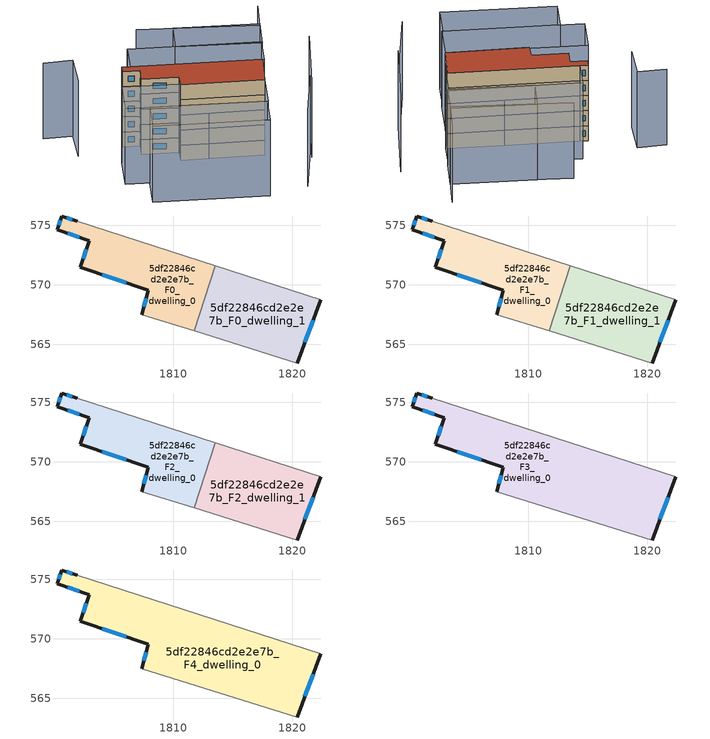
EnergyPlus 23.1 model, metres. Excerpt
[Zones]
5df22846cd2e2e7b_F0_dwelling_0
 floor ground (EU_floor_Construction): 1813.53,571.61 1811.76,566.13 1807.35,567.5 1807.89,569.55 1802.18,571.49 1802.94,573.72 1800.24,574.63 1800.63,575.79 1801.9,575.35 z0
 wall outside (EU_wall_Construction): 1801.9,575.35 1800.63,575.79 1800.24,574.63 1802.94,573.72 1802.18,571.49 1807.89,569.55 1807.35,567.5 z0:3
 wall adiabatic (EU_wall_Construction): 1813.53,571.61 1801.9,575.35 / 1807.35,567.5 1811.76,566.13 z0:3
 wall to 5df22846cd2e2e7b_F0_dwelling_1 (EU_wall_Construction): 1811.76,566.13 1813.53,571.61 z0:3
 window (EU_Window_Construction): 1802.69,573 1802.42,572.22 / 1801.11,574.34 1802.06,574.02 / 1800.5,575.42 1800.36,575.01 / 1801.49,575.5 1801.04,575.65 / 1807.71,568.89 1807.52,568.17 / 1804.03,570.86 1806.04,570.18 z0.97:2.03
5df22846cd2e2e7b_F0_dwelling_1
 floor ground (EU_floor_Construction): 1822.4,568.76 1820.43,563.42 1811.76,566.13 1813.53,571.61 z0
 wall outside (EU_wall_Construction): 1820.43,563.42 1822.4,568.76 z0:3
 wall adiabatic (EU_wall_Construction): 1811.76,566.13 1820.43,563.42 / 1822.4,568.76 1813.53,571.61 z0:3
 window (EU_Window_Construction): 1821.07,565.15 1821.76,567.03 z0.97:2.03
5df22846cd2e2e7b_F1_dwelling_0
 floor to 5df22846cd2e2e7b_F0_dwelling_0 (EU_floor_Construction): 1813.53,571.61 1811.76,566.13 1807.35,567.5 1807.89,569.55 1802.18,571.49 1802.94,573.72 1800.24,574.63 1800.63,575.79 1801.9,575.35 z3
 wall outside (EU_wall_Construction): 1801.9,575.35 1800.63,575.79 1800.24,574.63 1802.94,573.72 1802.18,571.49 1807.89,569.55 1807.35,567.5 z3:6
 wall adiabatic (EU_wall_Construction): 1813.53,571.61 1801.9,575.35 / 1807.35,567.5 1811.76,566.13 z3:6
 wall to 5df22846cd2e2e7b_F1_dwelling_1 (EU_wall_Construction): 1811.76,566.13 1813.53,571.61 z3:6
 window (EU_Window_Construction): 1802.69,573 1802.42,572.22 / 1801.11,574.34 1802.06,574.02 / 1800.5,575.42 1800.36,575.01 / 1801.49,575.5 1801.04,575.65 / 1807.71,568.89 1807.52,568.17 / 1804.03,570.86 1806.04,570.18 z3.97:5.03
5df22846cd2e2e7b_F1_dwelling_1
 floor to 5df22846cd2e2e7b_F0_dwelling_1 (EU_floor_Construction): 1822.4,568.76 1820.43,563.42 1811.76,566.13 1813.53,571.61 z3
 wall outside (EU_wall_Construction): 1820.43,563.42 1822.4,568.76 z3:6
 wall adiabatic (EU_wall_Construction): 1811.76,566.13 1820.43,563.42 / 1822.4,568.76 1813.53,571.61 z3:6
 window (EU_Window_Construction): 1821.07,565.15 1821.76,567.03 z3.97:5.03
5df22846cd2e2e7b_F2_dwelling_0
 floor to 5df22846cd2e2e7b_F1_dwelling_0 (EU_floor_Construction): 1813.53,571.61 1811.76,566.13 1807.35,567.5 1807.89,569.55 1802.18,571.49 1802.94,573.72 1800.24,574.63 1800.63,575.79 1801.9,575.35 z6
 wall outside (EU_wall_Construction): 1801.9,575.35 1800.63,575.79 1800.24,574.63 1802.94,573.72 1802.18,571.49 1807.89,569.55 1807.35,567.5 z6:9
 wall adiabatic (EU_wall_Construction): 1813.53,571.61 1801.9,575.35 / 1807.35,567.5 1811.76,566.13 z6:9
 wall to 5df22846cd2e2e7b_F2_dwelling_1 (EU_wall_Construction): 1811.76,566.13 1813.53,571.61 z6:9
 window (EU_Window_Construction): 1802.69,573 1802.42,572.22 / 1801.11,574.34 1802.06,574.02 / 1800.5,575.42 1800.36,575.01 / 1801.49,575.5 1801.04,575.65 / 1807.71,568.89 1807.52,568.17 / 1804.03,570.86 1806.04,570.18 z6.97:8.03
5df22846cd2e2e7b_F2_dwelling_1
 floor to 5df22846cd2e2e7b_F1_dwelling_1 (EU_floor_Construction): 1822.4,568.76 1820.43,563.42 1811.76,566.13 1813.53,571.61 z6
 wall outside (EU_wall_Construction): 1820.43,563.42 1822.4,568.76 z6:9
 wall adiabatic (EU_wall_Construction): 1811.76,566.13 1820.43,563.42 / 1822.4,568.76 1813.53,571.61 z6:9
 window (EU_Window_Construction): 1821.07,565.15 1821.76,567.03 z6.97:8.03
5df22846cd2e2e7b_F3_dwelling_0
 floor to 5df22846cd2e2e7b_F2_dwelling_0 (EU_floor_Construction): 1813.53,571.61 1811.76,566.13 1807.35,567.5 1807.89,569.55 1802.18,571.49 1802.94,573.72 1800.24,574.63 1800.63,575.79 1801.9,575.35 z9
 floor to 5df22846cd2e2e7b_F2_dwelling_1 (EU_floor_Construction): 1822.4,568.76 1820.43,563.42 1811.76,566.13 1813.53,571.61 z9
 wall outside (EU_wall_Construction): 1801.9,575.35 1800.63,575.79 1800.24,574.63 1802.94,573.72 1802.18,571.49 1807.89,569.55 1807.35,567.5 / 1820.43,563.42 1822.4,568.76 z9:12
 wall adiabatic (EU_wall_Construction): 1822.4,568.76 1801.9,575.35 / 1807.35,567.5 1820.43,563.42 z9:12
 window (EU_Window_Construction): 1802.69,573 1802.42,572.22 / 1801.11,574.34 1802.06,574.02 / 1800.5,575.42 1800.36,575.01 / 1801.49,575.5 1801.04,575.65 / 1821.07,565.15 1821.76,567.03 / 1807.71,568.89 1807.52,568.17 / 1804.03,570.86 1806.04,570.18 z9.97:11.03
5df22846cd2e2e7b_F4_dwelling_0
 floor to 5df22846cd2e2e7b_F3_dwelling_0 (EU_floor_Construction): 1822.4,568.76 1820.43,563.42 1807.35,567.5 1807.89,569.55 1802.18,571.49 1802.94,573.72 1800.24,574.63 1800.63,575.79 1801.9,575.35 z12
 wall outside (EU_wall_Construction): 1801.9,575.35 1800.63,575.79 1800.24,574.63 1802.94,573.72 1802.18,571.49 1807.89,569.55 1807.35,567.5 / 1820.43,563.42 1822.4,568.76 z12:15
 wall adiabatic (EU_wall_Construction): 1822.4,568.76 1801.9,575.35 / 1807.35,567.5 1820.43,563.42 z12:15
 window (EU_Window_Construction): 1802.69,573 1802.42,572.22 / 1801.11,574.34 1802.06,574.02 / 1800.5,575.42 1800.36,575.01 / 1801.49,575.5 1801.04,575.65 / 1821.07,565.15 1821.76,567.03 / 1807.71,568.89 1807.52,568.17 / 1804.03,570.86 1806.04,570.18 z12.97:14.03
 roof outside (EU_roof_Construction): 1820.43,563.42 1822.4,568.76 1801.9,575.35 1800.63,575.79 1800.24,574.63 1802.94,573.72 1802.18,571.49 1807.89,569.55 1807.35,567.5 z15
shading: 1823.3,552.71 1827.51,561.43 / 1827.12,559.84 1831.77,571.65 / 1789.43,581.89 1794.07,580.69 / 1794.07,580.69 1792.64,575.15 / 1827.52,582.61 1825.66,577.54 / 1825.66,577.54 1806.88,584.42 / 1810.76,577.49 1812.46,582.47 / 1812.46,582.47 1825.79,577.93 / 1825.79,577.93 1824.09,572.95 / 1824.09,572.95 1810.76,577.49 / 1800.26,563.73 1818.35,557.8 / 1818.35,557.8 1816.71,552.8 / 1816.71,552.8 1798.62,558.74 / 1798.62,558.74 1800.26,563.73 / 1818.55,557.72 1796.47,564.98 / 1796.47,564.98 1798.35,570.69 / 1798.35,570.69 1820.43,563.42 / 1820.43,563.42 1818.55,557.72 / 1822.59,568.7 1801.9,575.35 / 1801.9,575.35 1803.39,579.99 / 1803.39,579.99 1824.08,573.33 / 1824.08,573.33 1822.59,568.7 z0:15
[Building]
EU S2 Campaign: North Axis=0; Terrain=City; Solar Distribution=FullExterior
[Site:Location]
Bologna: Latitude=44.5; Longitude=11.25; Time Zone=1; Elevation=37
[SizingPeriod:WeatherFileDays]
AnnualSizingPeriod: Begin Month=1; Begin Day of Month=1; End Month=12; End Day of Month=31; Day of Week for Start Day=Monday; Use Weather File Daylight Saving Period=No; Use Weather File Rain and Snow Indicators=No
[MATERIAL]
EU_InternalMass_Material: Roughness=MediumRough; Thickness=0.1; Conductivity=1; Density=1800; Specific Heat=900; Thermal Absorptance=0.9; Solar Absorptance=0.7; Visible Absorptance=0.7
[MATERIAL:NOMASS] Roughness=MediumRough; Thermal Absorptance=0.9; Solar Absorptance=0.7; Visible Absorptance=0.7
Name | Thermal Resistance
EU_wall_NoMass | 0.779417
EU_roof_NoMass | 0.435466
EU_floor_NoMass | 0.588222
[WINDOWMATERIAL:SIMPLEGLAZINGSYSTEM]
EU_Window_SimpleGlazing: UFactor=5.16242; Solar Heat Gain Coefficient=0.85; Visible Transmittance=0.85
[CONSTRUCTION]
EU_wall_Construction: EU_wall_NoMass
EU_roof_Construction: EU_roof_NoMass
EU_floor_Construction: EU_floor_NoMass
EU_Window_Construction: EU_Window_SimpleGlazing
EU_InternalMass_Construction: EU_InternalMass_Material
[ZONE] Type=1; Multiplier=1; Ceiling Height=autocalculate; Floor Area=autocalculate; Part of Total Floor Area=Yes
Name | Volume
5df22846cd2e2e7b_F0_dwelling_0; 5df22846cd2e2e7b_F1_dwelling_0; 5df22846cd2e2e7b_F2_dwelling_0; 5df22846cd2e2e7b_F1_dwelling_1; 5df22846cd2e2e7b_F2_dwelling_1 | 157.816
5df22846cd2e2e7b_F3_dwelling_0 | 315.631
5df22846cd2e2e7b_F4_dwelling_0 | 315.637
5df22846cd2e2e7b_F0_dwelling_1 | 157.815
[INTERNALMASS] Construction=EU_InternalMass_Construction
Name | Zone or ZoneList | Surface Area
5df22846cd2e2e7b_F0_dwelling_0_EU_InternalMass | 5df22846cd2e2e7b_F0_dwelling_0 | 52.6055
5df22846cd2e2e7b_F0_dwelling_1_EU_InternalMass | 5df22846cd2e2e7b_F0_dwelling_1 | 52.605
5df22846cd2e2e7b_F1_dwelling_0_EU_InternalMass | 5df22846cd2e2e7b_F1_dwelling_0 | 52.6055
5df22846cd2e2e7b_F1_dwelling_1_EU_InternalMass | 5df22846cd2e2e7b_F1_dwelling_1 | 52.605
5df22846cd2e2e7b_F2_dwelling_0_EU_InternalMass | 5df22846cd2e2e7b_F2_dwelling_0 | 52.6055
5df22846cd2e2e7b_F2_dwelling_1_EU_InternalMass | 5df22846cd2e2e7b_F2_dwelling_1 | 52.605
5df22846cd2e2e7b_F3_dwelling_0_EU_InternalMass | 5df22846cd2e2e7b_F3_dwelling_0 | 105.213
5df22846cd2e2e7b_F4_dwelling_0_EU_InternalMass | 5df22846cd2e2e7b_F4_dwelling_0 | 105.213
[OTHEREQUIPMENT] Fuel Type=Electricity; Design Level Calculation Method=Watts/Area; Power per Zone Floor Area=1; Fraction Latent=0; Fraction Radiant=0; Fraction Lost=0; Carbon Dioxide Generation Rate=0; EndUse Subcategory=EU_Step8_InternalGains
Name | Zone or ZoneList or Space or SpaceList | Schedule
EU_Step8_InternalGain_5df22846cd2e2e7b_F0_dwelling_0_f000 | 5df22846cd2e2e7b_F0_dwelling_0 | EU_Step8_GainSchedule_5df22846cd2e2e7b_F0_dwelling_0_f000
EU_Step8_InternalGain_5df22846cd2e2e7b_F0_dwelling_1_f000 | 5df22846cd2e2e7b_F0_dwelling_1 | EU_Step8_GainSchedule_5df22846cd2e2e7b_F0_dwelling_1_f000
EU_Step8_InternalGain_5df22846cd2e2e7b_F1_dwelling_0_f000 | 5df22846cd2e2e7b_F1_dwelling_0 | EU_Step8_GainSchedule_5df22846cd2e2e7b_F1_dwelling_0_f000
EU_Step8_InternalGain_5df22846cd2e2e7b_F1_dwelling_1_f000 | 5df22846cd2e2e7b_F1_dwelling_1 | EU_Step8_GainSchedule_5df22846cd2e2e7b_F1_dwelling_1_f000
EU_Step8_InternalGain_5df22846cd2e2e7b_F2_dwelling_0_f000 | 5df22846cd2e2e7b_F2_dwelling_0 | EU_Step8_GainSchedule_5df22846cd2e2e7b_F2_dwelling_0_f000
EU_Step8_InternalGain_5df22846cd2e2e7b_F2_dwelling_1_f000 | 5df22846cd2e2e7b_F2_dwelling_1 | EU_Step8_GainSchedule_5df22846cd2e2e7b_F2_dwelling_1_f000
EU_Step8_InternalGain_5df22846cd2e2e7b_F3_dwelling_0_f000 | 5df22846cd2e2e7b_F3_dwelling_0 | EU_Step8_GainSchedule_5df22846cd2e2e7b_F3_dwelling_0_f000
EU_Step8_InternalGain_5df22846cd2e2e7b_F4_dwelling_0_f000 | 5df22846cd2e2e7b_F4_dwelling_0 | EU_Step8_GainSchedule_5df22846cd2e2e7b_F4_dwelling_0_f000
[ZONEVENTILATION:DESIGNFLOWRATE] Schedule=EU_AlwaysOn; Design Flow Rate Calculation Method=AirChanges/Hour; Air Changes per Hour=0.712058; Ventilation Type=Natural; Fan Pressure Rise=0; Fan Total Efficiency=1; Constant Term Coefficient=1; Temperature Term Coefficient=0; Velocity Term Coefficient=0; Velocity Squared Term Coefficient=0; Minimum Indoor Temperature=-100; Maximum Indoor Temperature=100; Delta Temperature=-100; Minimum Outdoor Temperature=-100; Maximum Outdoor Temperature=100; Maximum Wind Speed=40
Name | Zone or ZoneList or Space or SpaceList
EU_ConstantAir_5df22846cd2e2e7b_F0_dwelling_0 | 5df22846cd2e2e7b_F0_dwelling_0
EU_ConstantAir_5df22846cd2e2e7b_F0_dwelling_1 | 5df22846cd2e2e7b_F0_dwelling_1
EU_ConstantAir_5df22846cd2e2e7b_F1_dwelling_0 | 5df22846cd2e2e7b_F1_dwelling_0
EU_ConstantAir_5df22846cd2e2e7b_F1_dwelling_1 | 5df22846cd2e2e7b_F1_dwelling_1
EU_ConstantAir_5df22846cd2e2e7b_F2_dwelling_0 | 5df22846cd2e2e7b_F2_dwelling_0
EU_ConstantAir_5df22846cd2e2e7b_F2_dwelling_1 | 5df22846cd2e2e7b_F2_dwelling_1
EU_ConstantAir_5df22846cd2e2e7b_F3_dwelling_0 | 5df22846cd2e2e7b_F3_dwelling_0
EU_ConstantAir_5df22846cd2e2e7b_F4_dwelling_0 | 5df22846cd2e2e7b_F4_dwelling_0
[HVACTEMPLATE:THERMOSTAT] Constant Heating Setpoint=20; Constant Cooling Setpoint=50
EU_HeatOnly_5df22846cd2e2e7b_F0_dwelling_0; EU_HeatOnly_5df22846cd2e2e7b_F0_dwelling_1; EU_HeatOnly_5df22846cd2e2e7b_F1_dwelling_0; EU_HeatOnly_5df22846cd2e2e7b_F1_dwelling_1; EU_HeatOnly_5df22846cd2e2e7b_F2_dwelling_0; EU_HeatOnly_5df22846cd2e2e7b_F2_dwelling_1; EU_HeatOnly_5df22846cd2e2e7b_F3_dwelling_0; EU_HeatOnly_5df22846cd2e2e7b_F4_dwelling_0
[HVACTEMPLATE:ZONE:IDEALLOADSAIRSYSTEM] System Availability Schedule=EU_AlwaysOn; Maximum Heating Supply Air Temperature=50; Minimum Cooling Supply Air Temperature=13; Maximum Heating Supply Air Humidity Ratio=0.0156; Minimum Cooling Supply Air Humidity Ratio=0.0077; Heating Limit=NoLimit; Cooling Limit=NoLimit; Heating Availability Schedule=EU_AlwaysOn; Cooling Availability Schedule=EU_CoolingOff; Dehumidification Control Type=ConstantSensibleHeatRatio; Cooling Sensible Heat Ratio=0.7; Dehumidification Setpoint=60; Humidification Control Type=None; Humidification Setpoint=30; Outdoor Air Method=None; Outdoor Air Flow Rate per Person=0.00944; Outdoor Air Flow Rate per Zone Floor Area=0; Outdoor Air Flow Rate per Zone=0; Demand Controlled Ventilation Type=None; Outdoor Air Economizer Type=NoEconomizer; Heat Recovery Type=None; Sensible Heat Recovery Effectiveness=0.7; Latent Heat Recovery Effectiveness=0.65
Name | Template Thermostat
5df22846cd2e2e7b_F0_dwelling_0 | EU_HeatOnly_5df22846cd2e2e7b_F0_dwelling_0
5df22846cd2e2e7b_F0_dwelling_1 | EU_HeatOnly_5df22846cd2e2e7b_F0_dwelling_1
5df22846cd2e2e7b_F1_dwelling_0 | EU_HeatOnly_5df22846cd2e2e7b_F1_dwelling_0
5df22846cd2e2e7b_F1_dwelling_1 | EU_HeatOnly_5df22846cd2e2e7b_F1_dwelling_1
5df22846cd2e2e7b_F2_dwelling_0 | EU_HeatOnly_5df22846cd2e2e7b_F2_dwelling_0
5df22846cd2e2e7b_F2_dwelling_1 | EU_HeatOnly_5df22846cd2e2e7b_F2_dwelling_1
5df22846cd2e2e7b_F3_dwelling_0 | EU_HeatOnly_5df22846cd2e2e7b_F3_dwelling_0
5df22846cd2e2e7b_F4_dwelling_0 | EU_HeatOnly_5df22846cd2e2e7b_F4_dwelling_0
[SIZING:ZONE] Zone Cooling Design Supply Air Temperature Input Method=SupplyAirTemperature; Zone Cooling Design Supply Air Temperature=13; Zone Heating Design Supply Air Temperature Input Method=SupplyAirTemperature; Zone Heating Design Supply Air Temperature=50; Zone Cooling Design Supply Air Humidity Ratio=0.008; Zone Heating Design Supply Air Humidity Ratio=0.008; Cooling Design Air Flow Method=DesignDay; Cooling Design Air Flow Rate=0; Cooling Minimum Air Flow per Zone Floor Area=0.000762; Cooling Minimum Air Flow=0; Cooling Minimum Air Flow Fraction=0.2; Heating Design Air Flow Method=DesignDay; Heating Design Air Flow Rate=0; Heating Maximum Air Flow per Zone Floor Area=0.002032; Heating Maximum Air Flow=0.141576; Heating Maximum Air Flow Fraction=0.3; Account for Dedicated Outdoor Air System=No; Dedicated Outdoor Air System Control Strategy=NeutralSupplyAir; Dedicated Outdoor Air Low Setpoint Temperature for Design=autosize; Dedicated Outdoor Air High Setpoint Temperature for Design=autosize; Zone Load Sizing Method=Sensible Load Only No Latent Load; Zone Latent Cooling Design Supply Air Humidity Ratio Input Method=HumidityRatioDifference; Zone Cooling Design Supply Air Humidity Ratio Difference=0.005; Zone Latent Heating Design Supply Air Humidity Ratio Input Method=HumidityRatioDifference; Zone Humidification Design Supply Air Humidity Ratio Difference=0.005
5df22846cd2e2e7b_F0_dwelling_0; 5df22846cd2e2e7b_F0_dwelling_1; 5df22846cd2e2e7b_F1_dwelling_0; 5df22846cd2e2e7b_F1_dwelling_1; 5df22846cd2e2e7b_F2_dwelling_0; 5df22846cd2e2e7b_F2_dwelling_1; 5df22846cd2e2e7b_F3_dwelling_0; 5df22846cd2e2e7b_F4_dwelling_0
[SCHEDULE:CONSTANT]
Name | Hourly Value
EU_AlwaysOn | 1
EU_CoolingOff | 0
[SCHEDULE:FILE] Column Number=1; Rows to Skip at Top=0; Number of Hours of Data=8760; Column Separator=Comma; Interpolate to Timestep=No; Minutes per Item=60; Adjust Schedule for Daylight Savings=Yes
Name | File
EU_Step8_GainSchedule_5df22846cd2e2e7b_F0_dwelling_0_f000 | ../../schedules/5df22846cd2e2e7b/5df22846cd2e2e7b_F0_dwelling_0_f000_gain.csv
EU_Step8_GainSchedule_5df22846cd2e2e7b_F0_dwelling_1_f000 | ../../schedules/5df22846cd2e2e7b/5df22846cd2e2e7b_F0_dwelling_1_f000_gain.csv
EU_Step8_GainSchedule_5df22846cd2e2e7b_F1_dwelling_0_f000 | ../../schedules/5df22846cd2e2e7b/5df22846cd2e2e7b_F1_dwelling_0_f000_gain.csv
EU_Step8_GainSchedule_5df22846cd2e2e7b_F1_dwelling_1_f000 | ../../schedules/5df22846cd2e2e7b/5df22846cd2e2e7b_F1_dwelling_1_f000_gain.csv
EU_Step8_GainSchedule_5df22846cd2e2e7b_F2_dwelling_0_f000 | ../../schedules/5df22846cd2e2e7b/5df22846cd2e2e7b_F2_dwelling_0_f000_gain.csv
EU_Step8_GainSchedule_5df22846cd2e2e7b_F2_dwelling_1_f000 | ../../schedules/5df22846cd2e2e7b/5df22846cd2e2e7b_F2_dwelling_1_f000_gain.csv
EU_Step8_GainSchedule_5df22846cd2e2e7b_F3_dwelling_0_f000 | ../../schedules/5df22846cd2e2e7b/5df22846cd2e2e7b_F3_dwelling_0_f000_gain.csv
EU_Step8_GainSchedule_5df22846cd2e2e7b_F4_dwelling_0_f000 | ../../schedules/5df22846cd2e2e7b/5df22846cd2e2e7b_F4_dwelling_0_f000_gain.csv
